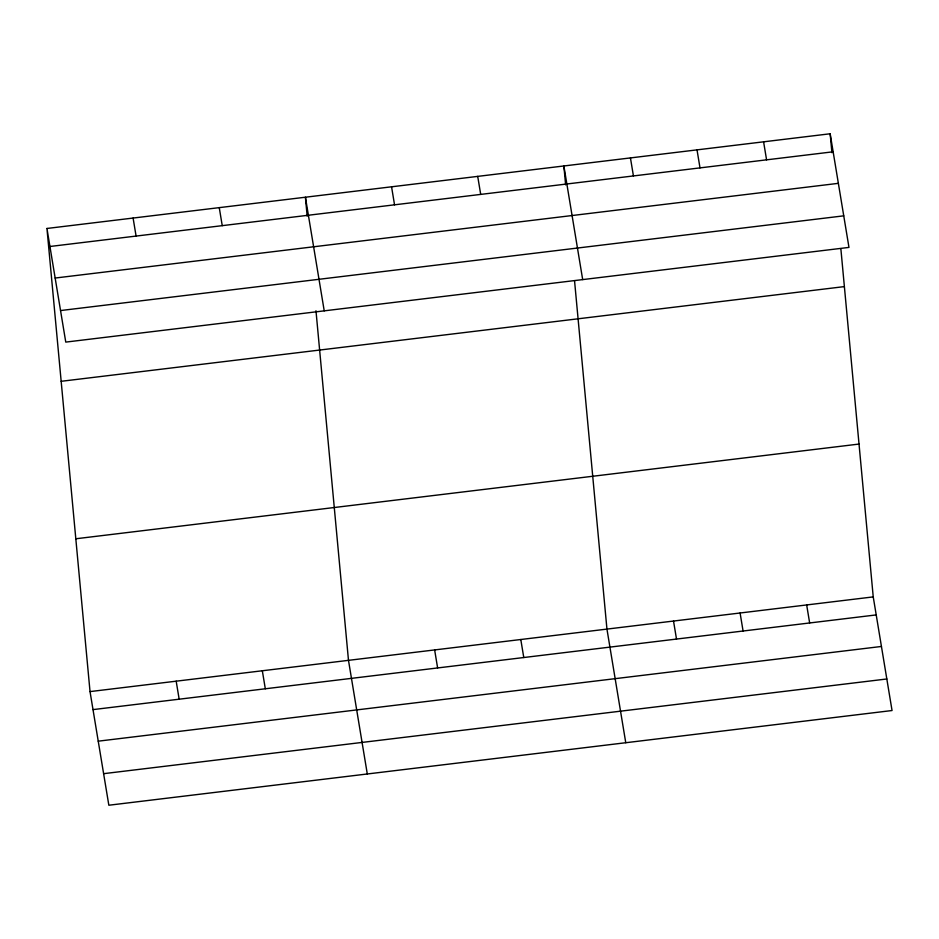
<?xml version="1.0" encoding="UTF-8"?>
<svg xmlns="http://www.w3.org/2000/svg" width="939" height="939" viewBox="0 0 939 939"><rect width="100%" height="100%" fill="white"/><g stroke="black" fill="none" stroke-linecap="round" stroke-linejoin="round"><path stroke-width="1.41" d="M46.95 228.47L830.158 133.772L848.973 247.403L65.765 342.101L46.95 228.47L90.027 691.597L108.842 805.228L892.05 710.53L873.235 596.899L840.863 248.753M49.931 246.488L833.151 151.789M55.155 278.038L838.374 183.34M60.542 310.551L843.75 215.841M61.164 381.304L844.372 286.606M75.813 538.775L859.021 444.065M90.027 691.597L873.235 596.899M93.008 709.614L876.216 614.916M98.231 741.176L881.439 646.466M103.619 773.677L886.827 678.979M763.595 141.812L766.576 159.83M806.671 604.951L809.653 622.968M697.02 149.864L700.001 167.881M740.096 613.003L743.078 631.008M630.445 157.916L633.426 175.933M673.521 621.043L676.503 639.06M582.685 279.599L563.87 165.968L565.63 184.889M625.761 742.726L606.946 629.095L574.562 280.961M477.716 176.391L480.698 194.396M520.793 639.518L523.774 657.535M391.563 186.802L394.544 204.819M434.64 649.929L437.621 667.946M324.225 310.844L305.41 197.225L307.17 216.146M367.302 773.982L348.486 660.352L315.974 310.75M219.257 207.636L222.238 225.653M262.333 670.763L265.314 688.78M133.103 218.059L136.085 236.076M176.18 681.186L179.161 699.203M830.158 133.772L831.919 152.693"/></g></svg>
